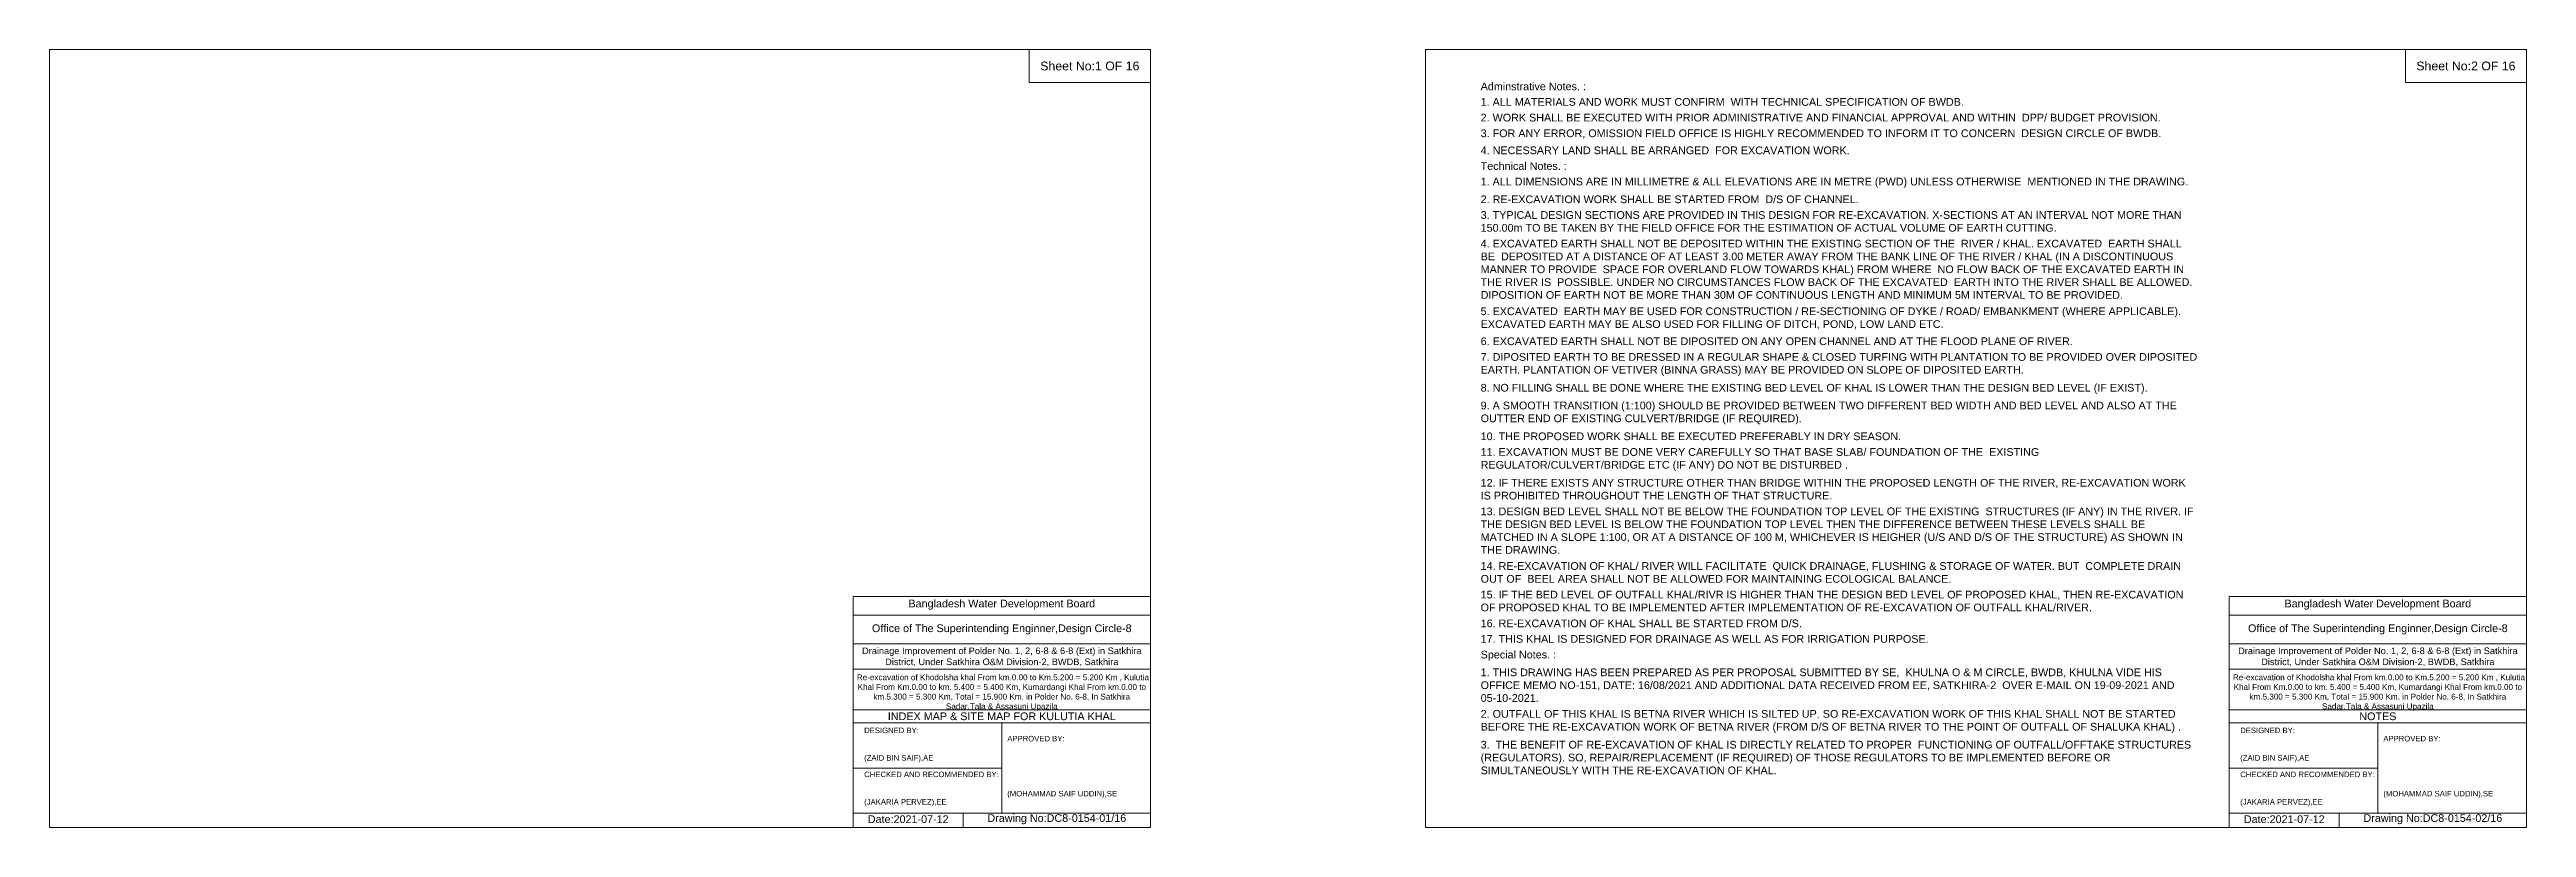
# Model space of a CAD drawing. Header units: inches. Extents: x 91000 to 568000, y -5656 to 0.
# Drawn here: x 250000 to 268000, y -5656 to 0 of the extents above; entities that cross this region are included whole.
import ezdxf

# ---------------------------------------------------------------- set-up
doc = ezdxf.new("R2010")
doc.units = ezdxf.units.IN
doc.header["$LTSCALE"] = 7
doc.header["$MEASUREMENT"] = 0
doc.layers.add('Cross Section Labels', color=7, linetype='Continuous', lineweight=9)
doc.styles.get("Standard").update_dxf_attribs({"font": 'arial.ttf'})

msp = doc.modelspace()

# ---------------------------------------------------------------- linework, layer by layer
at = {"layer": 'Cross Section Labels'}
for points in [[(250000, 0), (258000, 0), (258000, -5656), (250000, -5656)], [(257120, 0), (258000, 0), (258000, -240), (257120, -240)], [(260000, 0), (268000, 0), (268000, -5656), (260000, -5656)], [(267120, 0), (268000, 0), (268000, -240), (267120, -240)]]:
    msp.add_lwpolyline(points, close=True, dxfattribs=at)
for points in [[(255840, -5656), (255840, -3976), (258000, -3976)], [(255840, -4112), (258000, -4112)], [(265840, -5656), (265840, -3976), (268000, -3976)], [(265840, -4112), (268000, -4112)], [(255840, -4320), (258000, -4320)], [(265840, -4320), (268000, -4320)], [(255840, -4504), (258000, -4504)], [(265840, -4504), (268000, -4504)], [(255840, -4800), (258000, -4800)], [(265840, -4800), (268000, -4800)], [(255840, -4896), (258000, -4896)], [(256920, -4896), (256920, -5552)], [(265840, -4896), (268000, -4896)], [(266920, -4896), (266920, -5552)], [(255840, -5224), (256920, -5224)], [(265840, -5224), (266920, -5224)], [(255840, -5552), (258000, -5552)], [(256640, -5552), (256640, -5656)], [(265840, -5552), (268000, -5552)], [(266640, -5552), (266640, -5656)]]:
    msp.add_lwpolyline(points, dxfattribs=at)

# ---------------------------------------------------------------- texts
at = {"layer": 'Cross Section Labels', "attachment_point": 5}
for s, insert, char_height in [('Sheet No:1 OF 16', (257560, -120), 64), ('Sheet No:2 OF 16', (267560, -120), 64), ('Bangladesh Water Development Board', (256920, -4036), 56), ('Bangladesh Water Development Board', (266920, -4036), 56), ('Office of The Superintending Enginner,Design Circle-8', (256920, -4216), 56), ('Office of The Superintending Enginner,Design Circle-8', (266920, -4216), 56)]:
    msp.add_mtext(s, dxfattribs=dict(at, insert=insert, char_height=char_height))
at = {"layer": 'Cross Section Labels'}
for s, insert, char_height, width, attachment_point in [('Adminstrative Notes. :', (260400, -240), 56, 5200, 1), ('1. ALL MATERIALS AND WORK MUST CONFIRM  WITH TECHNICAL SPECIFICATION OF BWDB.', (260400, -353), 56, 5200, 1), ('2. WORK SHALL BE EXECUTED WITH PRIOR ADMINISTRATIVE AND FINANCIAL APPROVAL AND WITHIN  DPP/ BUDGET PROVISION.', (260400, -467), 56, 5200, 1), ('4. NECESSARY LAND SHALL BE ARRANGED  FOR EXCAVATION WORK. ', (260400, -705), 56, 5200, 1), ('3. FOR ANY ERROR, OMISSION FIELD OFFICE IS HIGHLY RECOMMENDED TO INFORM IT TO CONCERN  DESIGN CIRCLE OF BWDB.', (260400, -581), 56, 5200, 1), ('Technical Notes. :', (260400, -819), 56, 5200, 1), ('2. RE-EXCAVATION WORK SHALL BE STARTED FROM  D/S OF CHANNEL.', (260400, -1061), 56, 5200, 1), ('1. ALL DIMENSIONS ARE IN MILLIMETRE & ALL ELEVATIONS ARE IN METRE (PWD) UNLESS OTHERWISE  MENTIONED IN THE DRAWING.', (260400, -932), 56, 5200, 1), ('3. TYPICAL DESIGN SECTIONS ARE PROVIDED IN THIS DESIGN FOR RE-EXCAVATION. X-SECTIONS AT AN INTERVAL NOT MORE THAN 150.00m TO BE TAKEN BY THE FIELD OFFICE FOR THE ESTIMATION OF ACTUAL VOLUME OF EARTH CUTTING.', (260400, -1175), 56, 5200, 1), ('4. EXCAVATED EARTH SHALL NOT BE DEPOSITED WITHIN THE EXISTING SECTION OF THE  RIVER / KHAL. EXCAVATED  EARTH SHALL BE  DEPOSITED AT A DISTANCE OF AT LEAST 3.00 METER AWAY FROM THE BANK LINE OF THE RIVER / KHAL (IN A DISCONTINUOUS  MANNER TO PROVIDE  SPACE FOR OVERLAND FLOW TOWARDS KHAL) FROM WHERE  NO FLOW BACK OF THE EXCAVATED EARTH IN THE RIVER IS  POSSIBLE. UNDER NO CIRCUMSTANCES FLOW BACK OF THE EXCAVATED  EARTH INTO THE RIVER SHALL BE ALLOWED. DIPOSITION OF EARTH NOT BE MORE THAN 30M OF CONTINUOUS LENGTH AND MINIMUM 5M INTERVAL TO BE PROVIDED.', (260400, -1383), 56, 5200, 1), ('5. EXCAVATED  EARTH MAY BE USED FOR CONSTRUCTION / RE-SECTIONING OF DYKE / ROAD/ EMBANKMENT (WHERE APPLICABLE). EXCAVATED EARTH MAY BE ALSO USED FOR FILLING OF DITCH, POND, LOW LAND ETC.', (260400, -1875), 56, 5200, 1), ('6. EXCAVATED EARTH SHALL NOT BE DIPOSITED ON ANY OPEN CHANNEL AND AT THE FLOOD PLANE OF RIVER.', (260400, -2093), 56, 5200, 1), ('7. DIPOSITED EARTH TO BE DRESSED IN A REGULAR SHAPE & CLOSED TURFING WITH PLANTATION TO BE PROVIDED OVER DIPOSITED EARTH. PLANTATION OF VETIVER (BINNA GRASS) MAY BE PROVIDED ON SLOPE OF DIPOSITED EARTH.^J', (260400, -2207), 56, 5200, 1), ('8. NO FILLING SHALL BE DONE WHERE THE EXISTING BED LEVEL OF KHAL IS LOWER THAN THE DESIGN BED LEVEL (IF EXIST).', (260400, -2431), 56, 5200, 1), ('9. A SMOOTH TRANSITION (1:100) SHOULD BE PROVIDED BETWEEN TWO DIFFERENT BED WIDTH AND BED LEVEL AND ALSO AT THE OUTTER END OF EXISTING CULVERT/BRIDGE (IF REQUIRED).', (260400, -2560), 56, 5200, 1), ('10. THE PROPOSED WORK SHALL BE EXECUTED PREFERABLY IN DRY SEASON.', (260400, -2784), 56, 5200, 1), ('11. EXCAVATION MUST BE DONE VERY CAREFULLY SO THAT BASE SLAB/ FOUNDATION OF THE  EXISTING REGULATOR/CULVERT/BRIDGE ETC (IF ANY) DO NOT BE DISTURBED .^J', (260400, -2898), 56, 5200, 1), ('12. IF THERE EXISTS ANY STRUCTURE OTHER THAN BRIDGE WITHIN THE PROPOSED LENGTH OF THE RIVER, RE-EXCAVATION WORK IS PROHIBITED THROUGHOUT THE LENGTH OF THAT STRUCTURE.', (260400, -3122), 56, 5200, 1), ('13. DESIGN BED LEVEL SHALL NOT BE BELOW THE FOUNDATION TOP LEVEL OF THE EXISTING  STRUCTURES (IF ANY) IN THE RIVER. IF THE DESIGN BED LEVEL IS BELOW THE FOUNDATION TOP LEVEL THEN THE DIFFERENCE BETWEEN THESE LEVELS SHALL BE MATCHED IN A SLOPE 1:100, OR AT A DISTANCE OF 100 M, WHICHEVER IS HEIGHER (U/S AND D/S OF THE STRUCTURE) AS SHOWN IN THE DRAWING.', (260400, -3330), 56, 5200, 1), ('14. RE-EXCAVATION OF KHAL/ RIVER WILL FACILITATE  QUICK DRAINAGE, FLUSHING & STORAGE OF WATER. BUT  COMPLETE DRAIN OUT OF  BEEL AREA SHALL NOT BE ALLOWED FOR MAINTAINING ECOLOGICAL BALANCE.', (260400, -3727), 56, 5200, 1), ('15. IF THE BED LEVEL OF OUTFALL KHAL/RIVR IS HIGHER THAN THE DESIGN BED LEVEL OF PROPOSED KHAL, THEN RE-EXCAVATION OF PROPOSED KHAL TO BE IMPLEMENTED AFTER IMPLEMENTATION OF RE-EXCAVATION OF OUTFALL KHAL/RIVER.', (260400, -3935), 56, 5200, 1), ('16. RE-EXCAVATION OF KHAL SHALL BE STARTED FROM D/S.', (260400, -4144), 56, 5200, 1), ('17. THIS KHAL IS DESIGNED FOR DRAINAGE AS WELL AS FOR IRRIGATION PURPOSE.^J', (260400, -4257), 56, 5200, 1), ('Drainage Improvement of Polder No. 1, 2, 6-8 & 6-8 (Ext) in Satkhira District, Under Satkhira O&M Division-2, BWDB, Satkhira', (256920, -4416), 48, 2240, 5), ('1. THIS DRAWING HAS BEEN PREPARED AS PER PROPOSAL SUBMITTED BY SE,  KHULNA O & M CIRCLE, BWDB, KHULNA VIDE HIS OFFICE MEMO NO-151, DATE: 16/08/2021 AND ADDITIONAL DATA RECEIVED FROM EE, SATKHIRA-2  OVER E-MAIL ON 19-09-2021 AND 05-10-2021.^J', (260400, -4500), 56, 5200, 1), ('Special Notes. :', (260400, -4371), 56, 5200, 1), ('Drainage Improvement of Polder No. 1, 2, 6-8 & 6-8 (Ext) in Satkhira District, Under Satkhira O&M Division-2, BWDB, Satkhira', (266920, -4416), 48, 2240, 5), (' Re-excavation of Khodolsha khal From km.0.00 to Km.5.200 = 5.200 Km , Kulutia Khal From Km.0.00 to km. 5.400 = 5.400 Km, Kumardangi Khal From km.0.00 to km.5.300 = 5.300 Km, Total = 15.900 Km. in Polder No. 6-8, In Satkhira Sadar,Tala & Assasuni Upazila', (256920, -4676), 42.152, 2160, 5), (' Re-excavation of Khodolsha khal From km.0.00 to Km.5.200 = 5.200 Km , Kulutia Khal From Km.0.00 to km. 5.400 = 5.400 Km, Kumardangi Khal From km.0.00 to km.5.300 = 5.300 Km, Total = 15.900 Km. in Polder No. 6-8, In Satkhira Sadar,Tala & Assasuni Upazila', (266920, -4676), 42.152, 2160, 5), ('INDEX MAP & SITE MAP FOR KULUTIA KHAL', (256920, -4848), 56, 2240, 5), ('2. OUTFALL OF THIS KHAL IS BETNA RIVER WHICH IS SILTED UP. SO RE-EXCAVATION WORK OF THIS KHAL SHALL NOT BE STARTED BEFORE THE RE-EXCAVATION WORK OF BETNA RIVER (FROM D/S OF BETNA RIVER TO THE POINT OF OUTFALL OF SHALUKA KHAL) .   ', (260400, -4802), 56, 5200, 1), ('NOTES', (266920, -4848), 56, 2240, 5), ('DESIGNED BY:^J^J^J(ZAID BIN SAIF),AE', (255920, -5056), 40, 1120, 4), ('APPROVED BY:^J^J^J^J^J^J(MOHAMMAD SAIF UDDIN),SE', (256960, -5216), 40, 1120, 4), ('3.  THE BENEFIT OF RE-EXCAVATION OF KHAL IS DIRECTLY RELATED TO PROPER  FUNCTIONING OF OUTFALL/OFFTAKE STRUCTURES (REGULATORS). SO, REPAIR/REPLACEMENT (IF REQUIRED) OF THOSE REGULATORS TO BE IMPLEMENTED BEFORE OR SIMULTANEOUSLY WITH THE RE-EXCAVATION OF KHAL.        ', (260400, -5026), 56, 5200, 1), ('DESIGNED BY:^J^J^J(ZAID BIN SAIF),AE', (265920, -5056), 40, 1120, 4), ('APPROVED BY:^J^J^J^J^J^J(MOHAMMAD SAIF UDDIN),SE', (266960, -5216), 40, 1120, 4), ('CHECKED AND RECOMMENDED BY:^J^J^J(JAKARIA PERVEZ),EE', (255920, -5376), 40, 1120, 4), ('CHECKED AND RECOMMENDED BY:^J^J^J(JAKARIA PERVEZ),EE', (265920, -5376), 40, 1120, 4), ('Date:2021-07-12', (256240, -5596), 56, 1120, 5), ('Drawing No:DC8-0154-01/16', (257320, -5596), 56, 1760, 5), ('Date:2021-07-12', (266240, -5596), 56, 1120, 5), ('Drawing No:DC8-0154-02/16', (267320, -5596), 56, 1760, 5)]:
    msp.add_mtext(s, dxfattribs=dict(at, insert=insert, char_height=char_height, width=width, attachment_point=attachment_point))

doc.saveas('drawing.dxf')
